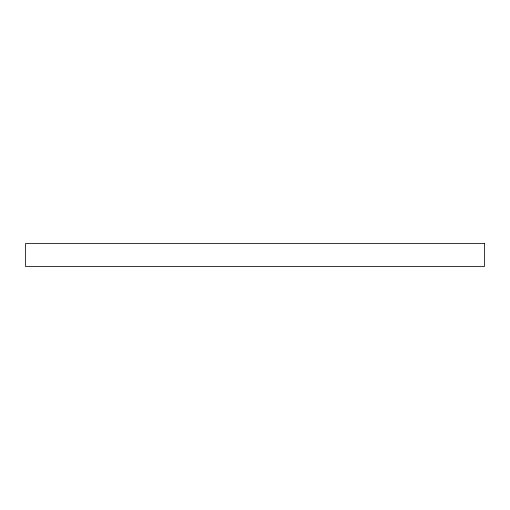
<?xml version="1.0" encoding="UTF-8"?>
<svg xmlns="http://www.w3.org/2000/svg" width="510" height="510" viewBox="0 0 510 510"><rect width="100%" height="100%" fill="white"/><g stroke="black" fill="none" stroke-linecap="round" stroke-linejoin="round"><path stroke-width="0.76" d="M484.5 243.525L25.5 243.525L25.5 266.475L484.5 266.475L484.5 243.525"/></g></svg>
